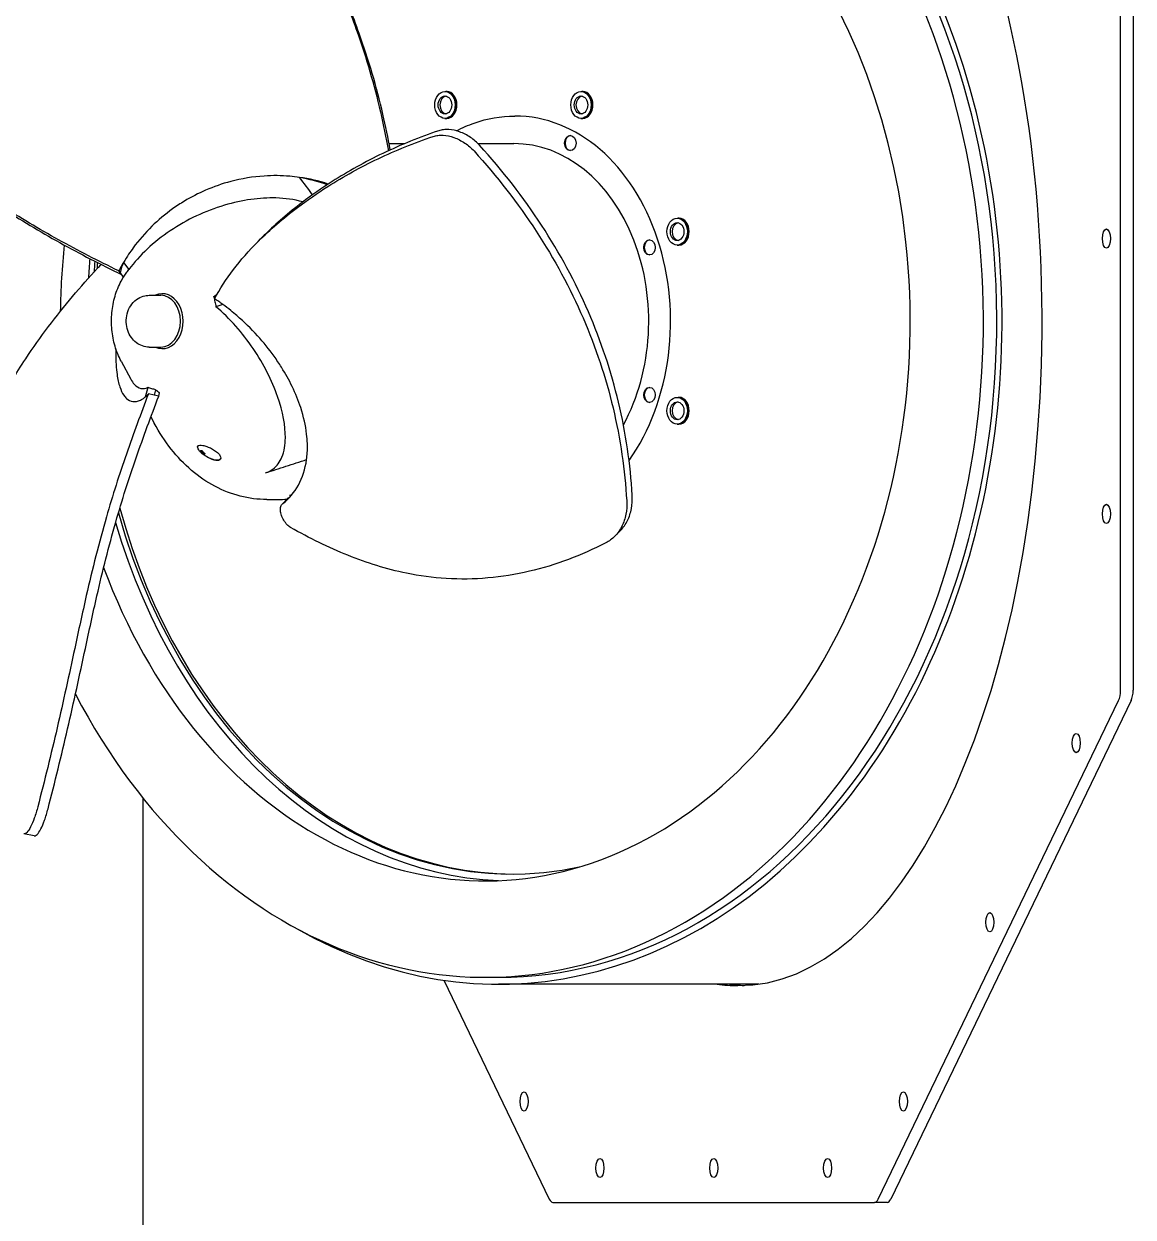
# Model space of a CAD drawing. Header units: millimetres. Extents: x -360063 to 84100, y -179792 to 59400.
# Drawn here: x 71497 to 73109, y 40767 to 42500 of the extents above; entities that cross this region are included whole.
import ezdxf

# ---------------------------------------------------------------- set-up
doc = ezdxf.new("R2010")
doc.units = ezdxf.units.MM
doc.header["$LTSCALE"] = 100
doc.layers.add('Visible', color=7, linetype='Continuous', lineweight=25)

msp = doc.modelspace()

# ---------------------------------------------------------------- linework, layer by layer
at = {"layer": 'Visible'}
for p, q in [((73090.78, 41532.11), (73090.78, 42843.68)), ((73108.99, 42843.68), (73108.99, 41532.11)), ((72109.17, 42401.51), (72110.41, 42401.51)), ((72110.54, 42401.51), (72111.78, 42401.51)), ((72113.08, 42401.14), (72113.52, 42401.14)), ((72113.52, 42401.09), (72113.38, 42401.09)), ((72113.38, 42401.06), (72113.38, 42401.09)), ((72113.51, 42401.09), (72113.52, 42401.14)), ((72113.81, 42401.09), (72113.52, 42401.09)), ((72113.52, 42401.09), (72113.52, 42401.09)), ((72118.42, 42398.22), (72118.86, 42398.22)), ((72118.66, 42398.03), (72118.7, 42398.11)), ((72118.84, 42398.11), (72118.7, 42398.11)), ((72118.79, 42398.11), (72118.86, 42398.22)), ((72119.13, 42398.11), (72118.84, 42398.11)), ((72118.84, 42398.11), (72118.84, 42398.11)), ((72306.8, 42401.51), (72308.04, 42401.51)), ((72308.17, 42401.51), (72309.4, 42401.51)), ((72310.71, 42401.14), (72311.14, 42401.14)), ((72311, 42401.06), (72311.01, 42401.09)), ((72311.15, 42401.09), (72311.01, 42401.09)), ((72311.14, 42401.09), (72311.14, 42401.14)), ((72311.44, 42401.09), (72311.15, 42401.09)), ((72311.15, 42401.09), (72311.15, 42401.09)), ((72316.05, 42398.22), (72316.48, 42398.22)), ((72316.28, 42398.03), (72316.32, 42398.11)), ((72316.46, 42398.11), (72316.32, 42398.11)), ((72316.42, 42398.11), (72316.48, 42398.22)), ((72316.75, 42398.11), (72316.46, 42398.11)), ((72316.46, 42398.11), (72316.46, 42398.11)), ((72122.51, 42392.84), (72122.94, 42392.84)), ((72122.65, 42392.59), (72122.94, 42392.84)), ((72122.65, 42392.59), (72122.74, 42392.67)), ((72122.88, 42392.67), (72122.74, 42392.67)), ((72123.17, 42392.67), (72122.88, 42392.67)), ((72122.88, 42392.67), (72122.88, 42392.67)), ((72124.7, 42378.03), (72124.83, 42378)), ((72124.71, 42378.15), (72125.26, 42378)), ((72124.71, 42378.07), (72124.97, 42378)), ((72124.71, 42378.07), (72124.97, 42378)), ((72124.72, 42385.81), (72125.15, 42385.81)), ((72124.72, 42378.21), (72125.15, 42378.21)), ((72124.74, 42385.71), (72125.15, 42385.81)), ((72124.77, 42385.58), (72124.89, 42385.61)), ((72124.97, 42378), (72124.83, 42378)), ((72125.03, 42385.61), (72124.89, 42385.61)), ((72125.26, 42378), (72124.97, 42378)), ((72125.32, 42385.61), (72125.03, 42385.61)), ((72125.03, 42385.61), (72125.03, 42385.61)), ((72320.14, 42392.84), (72320.57, 42392.84)), ((72320.28, 42392.59), (72320.57, 42392.84)), ((72320.28, 42392.59), (72320.36, 42392.67)), ((72320.5, 42392.67), (72320.36, 42392.67)), ((72320.8, 42392.67), (72320.5, 42392.67)), ((72320.5, 42392.67), (72320.5, 42392.67)), ((72322.33, 42378.07), (72322.59, 42378)), ((72322.33, 42378.07), (72322.59, 42378)), ((72322.33, 42378.03), (72322.45, 42378)), ((72322.34, 42378.15), (72322.89, 42378)), ((72322.35, 42385.81), (72322.78, 42385.81)), ((72322.35, 42378.21), (72322.78, 42378.21)), ((72322.37, 42385.71), (72322.78, 42385.81)), ((72322.39, 42385.58), (72322.52, 42385.61)), ((72322.59, 42378), (72322.45, 42378)), ((72322.66, 42385.61), (72322.52, 42385.61)), ((72322.89, 42378), (72322.59, 42378)), ((72322.65, 42385.61), (72322.66, 42385.61)), ((72322.95, 42385.61), (72322.66, 42385.61)), ((72109.17, 42362.51), (72110.41, 42362.51)), ((72110.54, 42362.51), (72111.78, 42362.51)), ((72113.06, 42362.88), (72113.07, 42362.84)), ((72113.21, 42362.84), (72113.07, 42362.84)), ((72113.08, 42362.88), (72113.52, 42362.88)), ((72113.2, 42362.88), (72113.21, 42362.84)), ((72113.2, 42362.88), (72113.21, 42362.84)), ((72113.5, 42362.84), (72113.21, 42362.84)), ((72113.49, 42362.88), (72113.5, 42362.84)), ((72118.39, 42365.76), (72118.43, 42365.68)), ((72118.42, 42365.8), (72118.86, 42365.8)), ((72118.57, 42365.68), (72118.43, 42365.68)), ((72118.51, 42365.8), (72118.57, 42365.68)), ((72118.51, 42365.8), (72118.57, 42365.68)), ((72118.86, 42365.68), (72118.57, 42365.68)), ((72118.8, 42365.8), (72118.86, 42365.68)), ((72122.47, 42371.08), (72122.56, 42371)), ((72122.51, 42371.18), (72122.94, 42371.18)), ((72122.51, 42371.18), (72122.7, 42371)), ((72122.51, 42371.17), (72122.7, 42371)), ((72122.7, 42371), (72122.56, 42371)), ((72122.99, 42371), (72122.7, 42371)), ((72122.8, 42371.18), (72122.99, 42371)), ((72210.33, 42365.89), (72210.59, 42365.89)), ((72306.8, 42362.51), (72308.04, 42362.51)), ((72308.17, 42362.51), (72309.4, 42362.51)), ((72310.69, 42362.88), (72310.69, 42362.84)), ((72310.83, 42362.84), (72310.69, 42362.84)), ((72310.71, 42362.88), (72311.14, 42362.88)), ((72310.83, 42362.88), (72310.83, 42362.84)), ((72310.83, 42362.88), (72310.83, 42362.84)), ((72311.13, 42362.84), (72310.83, 42362.84)), ((72311.12, 42362.88), (72311.13, 42362.84)), ((72316.01, 42365.76), (72316.05, 42365.68)), ((72316.05, 42365.8), (72316.48, 42365.8)), ((72316.2, 42365.68), (72316.05, 42365.68)), ((72316.14, 42365.8), (72316.2, 42365.68)), ((72316.14, 42365.8), (72316.2, 42365.68)), ((72316.49, 42365.68), (72316.2, 42365.68)), ((72316.43, 42365.8), (72316.49, 42365.68)), ((72320.09, 42371.08), (72320.18, 42371)), ((72320.13, 42371.18), (72320.33, 42371)), ((72320.13, 42371.17), (72320.33, 42371)), ((72320.14, 42371.18), (72320.57, 42371.18)), ((72320.33, 42371), (72320.18, 42371)), ((72320.62, 42371), (72320.33, 42371)), ((72320.42, 42371.18), (72320.62, 42371)), ((72028.04, 42325.89), (72050.88, 42325.89)), ((72157.1, 42325.89), (72209.29, 42325.89)), ((72446.54, 42217.5), (72447.78, 42217.5)), ((72447.91, 42217.5), (72449.15, 42217.5)), ((72450.45, 42217.13), (72450.89, 42217.13)), ((72450.89, 42217.09), (72450.75, 42217.09)), ((72450.75, 42217.05), (72450.75, 42217.09)), ((72450.88, 42217.09), (72450.89, 42217.13)), ((72451.18, 42217.09), (72450.89, 42217.09)), ((72450.89, 42217.09), (72450.89, 42217.09)), ((72455.79, 42214.22), (72456.23, 42214.22)), ((72456.03, 42214.02), (72456.07, 42214.1)), ((72456.21, 42214.1), (72456.07, 42214.1)), ((72456.16, 42214.1), (72456.23, 42214.22)), ((72456.5, 42214.1), (72456.21, 42214.1)), ((72456.21, 42214.1), (72456.21, 42214.1)), ((72459.88, 42208.84), (72460.31, 42208.84)), ((72460.02, 42208.59), (72460.31, 42208.84)), ((72460.02, 42208.59), (72460.11, 42208.66)), ((72460.25, 42208.66), (72460.11, 42208.66)), ((72460.54, 42208.66), (72460.25, 42208.66)), ((72460.25, 42208.66), (72460.25, 42208.66)), ((71841.34, 42187.49), (71833.28, 42179.22)), ((72459.84, 42187.08), (72459.93, 42186.99)), ((72459.88, 42187.17), (72460.31, 42187.17)), ((72459.88, 42187.17), (72460.07, 42187)), ((72459.88, 42187.17), (72460.07, 42186.99)), ((72460.07, 42186.99), (72459.93, 42186.99)), ((72460.36, 42187), (72460.07, 42187)), ((72460.17, 42187.17), (72460.36, 42187)), ((72462.07, 42194.03), (72462.2, 42193.99)), ((72462.08, 42194.14), (72462.63, 42193.99)), ((72462.08, 42194.07), (72462.34, 42193.99)), ((72462.08, 42194.07), (72462.34, 42193.99)), ((72462.09, 42201.81), (72462.52, 42201.81)), ((72462.09, 42194.2), (72462.52, 42194.2)), ((72462.11, 42201.7), (72462.52, 42201.81)), ((72462.14, 42201.57), (72462.26, 42201.6)), ((72462.34, 42193.99), (72462.2, 42193.99)), ((72462.4, 42201.6), (72462.26, 42201.6)), ((72462.63, 42193.99), (72462.34, 42193.99)), ((72462.69, 42201.6), (72462.4, 42201.6)), ((72462.4, 42201.6), (72462.4, 42201.6)), ((72446.54, 42178.5), (72447.78, 42178.5)), ((72447.91, 42178.5), (72449.15, 42178.5)), ((72450.43, 42178.87), (72450.44, 42178.84)), ((72450.58, 42178.84), (72450.44, 42178.84)), ((72450.45, 42178.88), (72450.89, 42178.88)), ((72450.57, 42178.88), (72450.58, 42178.84)), ((72450.57, 42178.88), (72450.58, 42178.84)), ((72450.87, 42178.84), (72450.58, 42178.84)), ((72450.86, 42178.88), (72450.87, 42178.84)), ((72455.76, 42181.76), (72455.8, 42181.67)), ((72455.79, 42181.79), (72456.23, 42181.79)), ((72455.94, 42181.67), (72455.8, 42181.67)), ((72455.88, 42181.79), (72455.94, 42181.67)), ((72455.88, 42181.79), (72455.94, 42181.67)), ((72456.23, 42181.67), (72455.94, 42181.67)), ((72456.17, 42181.79), (72456.23, 42181.67)), ((71642.14, 42153.29), (71650.03, 42142.86)), ((71637.58, 42138.06), (71635.33, 42140.99)), ((71642.16, 42132), (71637.58, 42138.06)), ((71638.71, 42126.04), (71642.01, 42132.2)), ((71679.46, 42105.49), (71696.38, 42105.49)), ((71773.14, 42103.35), (71776.56, 42104.45)), ((71786.41, 42092.16), (71776.34, 42088.95)), ((71679.46, 42030.29), (71696.38, 42030.29)), ((71638.71, 42009.74), (71652.6, 41983.78)), ((71674.07, 41958.22), (71677.73, 41971.87)), ((71686.68, 41960.39), (71678.24, 41962.17)), ((71688.8, 41968.32), (71686.68, 41960.39)), ((71693.34, 41958.99), (71694.6, 41963.7)), ((71693.34, 41958.99), (71686.68, 41960.39)), ((72446.54, 41957.28), (72447.78, 41957.28)), ((72447.91, 41957.28), (72449.15, 41957.28)), ((72450.45, 41956.9), (72450.89, 41956.9)), ((72450.89, 41956.86), (72450.75, 41956.86)), ((72450.75, 41956.83), (72450.75, 41956.86)), ((72450.88, 41956.86), (72450.89, 41956.9)), ((72451.18, 41956.86), (72450.89, 41956.86)), ((72450.89, 41956.86), (72450.89, 41956.86)), ((72455.79, 41953.99), (72456.23, 41953.99)), ((72456.03, 41953.8), (72456.07, 41953.87)), ((72456.21, 41953.87), (72456.07, 41953.87)), ((72456.16, 41953.87), (72456.23, 41953.99)), ((72456.5, 41953.87), (72456.21, 41953.87)), ((72456.21, 41953.87), (72456.21, 41953.87)), ((72459.88, 41948.61), (72460.31, 41948.61)), ((72460.02, 41948.36), (72460.31, 41948.61)), ((72460.02, 41948.36), (72460.11, 41948.44)), ((72460.25, 41948.44), (72460.11, 41948.44)), ((72460.54, 41948.44), (72460.25, 41948.44)), ((72460.25, 41948.44), (72460.25, 41948.44)), ((71681.97, 41928.92), (71686.89, 41919.73)), ((72459.84, 41926.85), (72459.93, 41926.77)), ((72459.88, 41926.95), (72460.31, 41926.95)), ((72459.88, 41926.94), (72460.07, 41926.77)), ((72459.88, 41926.94), (72460.07, 41926.77)), ((72460.07, 41926.77), (72459.93, 41926.77)), ((72460.36, 41926.77), (72460.07, 41926.77)), ((72460.17, 41926.95), (72460.36, 41926.77)), ((72462.07, 41933.8), (72462.2, 41933.77)), ((72462.08, 41933.92), (72462.63, 41933.77)), ((72462.08, 41933.84), (72462.34, 41933.77)), ((72462.08, 41933.84), (72462.34, 41933.77)), ((72462.09, 41941.58), (72462.52, 41941.58)), ((72462.09, 41933.97), (72462.52, 41933.97)), ((72462.11, 41941.48), (72462.52, 41941.58)), ((72462.14, 41941.35), (72462.26, 41941.37)), ((72462.34, 41933.77), (72462.2, 41933.77)), ((72462.4, 41941.37), (72462.26, 41941.37)), ((72462.63, 41933.77), (72462.34, 41933.77)), ((72462.69, 41941.38), (72462.4, 41941.38)), ((72462.4, 41941.37), (72462.4, 41941.38)), ((72446.54, 41918.28), (72447.78, 41918.28)), ((72447.91, 41918.28), (72449.15, 41918.28)), ((72450.43, 41918.65), (72450.44, 41918.61)), ((72450.58, 41918.61), (72450.44, 41918.61)), ((72450.45, 41918.65), (72450.89, 41918.65)), ((72450.57, 41918.65), (72450.58, 41918.61)), ((72450.57, 41918.65), (72450.58, 41918.61)), ((72450.87, 41918.61), (72450.58, 41918.61)), ((72450.86, 41918.65), (72450.87, 41918.61)), ((72455.76, 41921.53), (72455.8, 41921.45)), ((72455.79, 41921.57), (72456.23, 41921.57)), ((72455.94, 41921.45), (72455.8, 41921.45)), ((72455.88, 41921.57), (72455.94, 41921.45)), ((72455.88, 41921.57), (72455.94, 41921.45)), ((72456.23, 41921.45), (72455.94, 41921.45)), ((72456.17, 41921.57), (72456.23, 41921.45)), ((71750.43, 41886.15), (71751.06, 41887.25)), ((71753.73, 41879.74), (71753.68, 41879.66)), ((71753.87, 41879.64), (71753.68, 41879.66)), ((71753.68, 41879.66), (71753.8, 41879.53)), ((71753.73, 41879.74), (71753.92, 41879.72)), ((71753.92, 41879.72), (71753.87, 41879.64)), ((71755.08, 41879.61), (71755.04, 41879.53)), ((71756.28, 41877.49), (71756.24, 41877.41)), ((71756.84, 41876.68), (71756.79, 41876.6)), ((71756.95, 41876.21), (71757.72, 41875.38)), ((71757.38, 41875.95), (71757.07, 41876.29)), ((71757.11, 41876.38), (71757.43, 41876.03)), ((71757.38, 41878.23), (71757.33, 41878.15)), ((71757.43, 41876.03), (71757.38, 41875.95)), ((71759.77, 41875.66), (71757.38, 41875.95)), ((71757.43, 41876.03), (71759.67, 41875.76)), ((71757.75, 41875.63), (71757.71, 41875.56)), ((71757.72, 41875.38), (71757.89, 41875.36)), ((71757.94, 41875.44), (71757.89, 41875.36)), ((71757.92, 41875.62), (71759.81, 41875.38)), ((71759.3, 41876.16), (71759.77, 41875.66)), ((71760.54, 41875.03), (71759.44, 41876.21)), ((71759.49, 41876.29), (71760.59, 41875.11)), ((71760.25, 41875.18), (71760.28, 41875.15)), ((71760.28, 41875.15), (71760.37, 41875.05)), ((71760.37, 41875.05), (71760.54, 41875.03)), ((71760.59, 41875.11), (71760.54, 41875.03)), ((71782.78, 41867.77), (71783.53, 41869.1)), ((71850.27, 41808.89), (71866.7, 41808.89)), ((71880.91, 41810.68), (71872.77, 41802.32)), ((72356.4, 41756), (72364.44, 41764.26)), ((72738.65, 40792.71), (73087.89, 41516.92)), ((73106.11, 41516.92), (72756.86, 40792.71)), ((71670.85, 40644.18), (71670.85, 41374.86)), ((71512.23, 41320.25), (71497.39, 41323.37)), ((72167.65, 41114.89), (72187.17, 41114.89)), ((72107.42, 41110.63), (72260.73, 40792.71)), ((72564.93, 41104.89), (72187.17, 41104.89)), ((72538.44, 41102.9), (72534.79, 41102.9)), ((72266.11, 40787.89), (72733.27, 40787.89)), ((72751.48, 40787.89), (72733.27, 40787.89))]:
    msp.add_line(p, q, dxfattribs=at)
for centre, major_axis, ratio, start_param, end_param in [((72187.17, 42067.89), (0, 963), 0.7594464, 2.7295941, 6.1843745), ((72536.61, 42067.89), (0, -965), 0.4559831, 6.2790332, 9.2971625), ((72167.65, 42067.89), (0, -953), 0.7594464, 5.3171954, 9.3254497), ((72187.17, 42067.89), (0, -953), 0.7594464, 0, 3.0521405), ((72167.65, 42067.89), (0, 813), 0.7594464, 2.0266762, 6.2678095), ((72111.78, 42382.01), (0, -13), 0.7594464, 3.2737675, 6.1510105), ((72110.41, 42382.01), (0, -19.5), 0.8163639, 2.9452431, 3.1415927), ((72110.54, 42382.01), (0, 19.5), 0.8163639, 6.0760336, 6.2872124), ((72111.78, 42382.01), (0, 19.5), 0.7594464, 3.1415927, 6.2831853), ((72110.41, 42382.01), (-1.24, 19.47), 0.8109048, 5.642465, 6.0351641), ((72110.54, 42382.01), (1.24, -19.47), 0.8109048, 2.4900702, 2.8827029), ((72110.48, 42382.01), (0, 19.5), 0.7594464, 6.0759673, 6.0760336), ((72110.41, 42382.01), (-2.15, 19.42), 0.7961438, 5.2134747, 5.6061738), ((72110.54, 42382.01), (2.15, -19.42), 0.7961438, 2.0610799, 2.4537126), ((72110.48, 42382.01), (0, -19.5), 0.7594464, 2.5416755, 2.5417419), ((72309.4, 42382.01), (0, -13), 0.7594464, 3.2737675, 6.1510105), ((72308.04, 42382.01), (0, -19.5), 0.8163639, 2.9452431, 3.1415927), ((72308.17, 42382.01), (0, 19.5), 0.8163639, 6.0760336, 6.2872124), ((72309.4, 42382.01), (0, 19.5), 0.7594464, 3.1415927, 6.2831853), ((72308.04, 42382.01), (1.24, -19.47), 0.8109048, 2.5008724, 2.8935714), ((72308.17, 42382.01), (-1.24, 19.47), 0.8109048, 5.6316628, 6.0242956), ((72308.1, 42382.01), (0, 19.5), 0.7594464, 6.0759673, 6.0760336), ((72308.04, 42382.01), (2.15, -19.42), 0.7961438, 2.071882, 2.4645811), ((72308.17, 42382.01), (-2.15, 19.42), 0.7961438, 5.2026725, 5.5953052), ((72308.1, 42382.01), (0, -19.5), 0.7594464, 2.5416755, 2.5417419), ((72110.41, 42382.01), (2.59, -19.4), 0.7757823, 1.663958, 2.0566571), ((72110.54, 42382.01), (2.59, -19.4), 0.7757823, 1.6531558, 2.0457886), ((72110.48, 42382.01), (0, -19.5), 0.7594464, 2.1489764, 2.1490428), ((72110.41, 42382.01), (2.23, -19.43), 0.7332487, 0.8979602, 1.2906592), ((72110.54, 42382.01), (-2.23, 19.43), 0.7332487, 4.0287506, 4.4213834), ((72110.41, 42382.01), (2.58, -19.4), 0.7537356, 1.2744472, 1.6671463), ((72110.54, 42382.01), (2.58, -19.4), 0.7537356, 1.263645, 1.6562778), ((72110.48, 42382.01), (0, -19.5), 0.7594464, 1.3635783, 1.3636446), ((72110.48, 42382.01), (0, -19.5), 0.7594464, 1.7562774, 1.7563437), ((72308.04, 42382.01), (2.59, -19.4), 0.7757823, 1.663958, 2.0566571), ((72308.17, 42382.01), (2.59, -19.4), 0.7757823, 1.6531558, 2.0457886), ((72308.1, 42382.01), (0, -19.5), 0.7594464, 2.1489764, 2.1490428), ((72308.04, 42382.01), (2.23, -19.43), 0.7332487, 0.8979602, 1.2906592), ((72308.17, 42382.01), (-2.23, 19.43), 0.7332487, 4.0287506, 4.4213834), ((72308.04, 42382.01), (2.58, -19.4), 0.7537356, 1.2744472, 1.6671463), ((72308.17, 42382.01), (2.58, -19.4), 0.7537356, 1.263645, 1.6562778), ((72308.1, 42382.01), (0, -19.5), 0.7594464, 1.3635783, 1.3636446), ((72308.1, 42382.01), (0, -19.5), 0.7594464, 1.7562774, 1.7563437), ((72110.41, 42382.01), (0, 19.5), 0.7025289, 3.1415927, 3.3379422), ((72110.54, 42382.01), (0, -19.5), 0.7025289, 6.2785057, 6.4686663), ((72110.48, 42382.01), (0, -19.5), 0.7594464, 0.185481, 0.1855474), ((72110.54, 42382.01), (-0.85, 19.49), 0.7061925, 3.2964363, 3.6890691), ((72110.41, 42382.01), (0.85, -19.49), 0.7061925, 0.1656458, 0.5583449), ((72110.48, 42382.01), (0, -19.5), 0.7594464, 0.5781801, 0.5782465), ((72110.41, 42382.01), (1.62, -19.47), 0.7168031, 0.529572, 0.9222711), ((72110.54, 42382.01), (-1.62, 19.47), 0.7168031, 3.6603625, 4.0529952), ((72110.48, 42382.01), (0, -19.5), 0.7594464, 0.9708792, 0.9709455), ((72210.59, 42067.89), (0, 298), 0.7594464, 3.9651728, 6.2831853), ((72308.04, 42382.01), (0, -19.5), 0.7025289, 0, 0.1963495), ((72308.17, 42382.01), (0, 19.5), 0.7025289, 3.136913, 3.3270737), ((72308.1, 42382.01), (0, -19.5), 0.7594464, 0.185481, 0.1855474), ((72308.17, 42382.01), (-0.85, 19.49), 0.7061925, 3.2964363, 3.6890691), ((72308.04, 42382.01), (0.85, -19.49), 0.7061925, 0.1656458, 0.5583449), ((72308.1, 42382.01), (0, -19.5), 0.7594464, 0.5781801, 0.5782465), ((72308.04, 42382.01), (1.62, -19.47), 0.7168031, 0.529572, 0.9222711), ((72308.17, 42382.01), (-1.62, 19.47), 0.7168031, 3.6603625, 4.0529952), ((72308.1, 42382.01), (0, -19.5), 0.7594464, 0.9708792, 0.9709455), ((72209.29, 42067.89), (0, 258), 0.7594464, 4.0893067, 6.2831853), ((72291.97, 42326.58), (0, 11), 0.7594464, 0.0389479, 3.1026448), ((71834.58, 42075.01), (-254.28, -10.89), 0.8146586, 4.2589691, 4.4263186), ((72449.15, 42198), (0, -13), 0.7594464, 3.2737675, 6.1510105), ((72447.78, 42198), (0, -19.5), 0.8163639, 2.9452431, 3.1415927), ((72447.91, 42198), (0, 19.5), 0.8163639, 6.0760336, 6.2872124), ((72449.15, 42198), (0, 19.5), 0.7594464, 3.1415927, 6.2831853), ((72447.78, 42198), (1.24, -19.47), 0.8109048, 2.5008724, 2.8935714), ((72447.91, 42198), (-1.24, 19.47), 0.8109048, 5.6316628, 6.0242956), ((72447.85, 42198), (0, 19.5), 0.7594464, 6.0759673, 6.0760336), ((72447.78, 42198), (2.15, -19.42), 0.7961438, 2.071882, 2.4645811), ((72447.91, 42198), (-2.15, 19.42), 0.7961438, 5.2026725, 5.5953052), ((72447.85, 42198), (0, -19.5), 0.7594464, 2.5416755, 2.5417419), ((72447.78, 42198), (-2.59, 19.4), 0.7757823, 4.8055507, 5.1982498), ((72447.91, 42198), (-2.59, 19.4), 0.7757823, 4.7947485, 5.1873812), ((72447.85, 42198), (0, -19.5), 0.7594464, 2.1489764, 2.1490428), ((72447.78, 42198), (1.62, -19.47), 0.7168031, 0.529572, 0.9222711), ((72447.91, 42198), (-1.62, 19.47), 0.7168031, 3.6603625, 4.0529952), ((72447.85, 42198), (0, -19.5), 0.7594464, 0.9708792, 0.9709455), ((72447.78, 42198), (2.23, -19.43), 0.7332487, 0.8979602, 1.2906592), ((72447.91, 42198), (-2.23, 19.43), 0.7332487, 4.0287506, 4.4213834), ((72447.78, 42198), (-2.58, 19.4), 0.7537356, 4.4160399, 4.8087389), ((72447.91, 42198), (-2.58, 19.4), 0.7537356, 4.4052377, 4.7978704), ((72447.85, 42198), (0, -19.5), 0.7594464, 1.3635783, 1.3636446), ((72447.85, 42198), (0, -19.5), 0.7594464, 1.7562774, 1.7563437), ((72167.65, 42067.89), (0, 813), 0.7594464, 1.43426, 1.5531468), ((72407.05, 42175.04), (0, 11), 0.7594464, 0.0389479, 3.1026448), ((72447.78, 42198), (0, -19.5), 0.7025289, 0, 0.1963495), ((72447.91, 42198), (0, 19.5), 0.7025289, 3.136913, 3.3270737), ((72447.85, 42198), (0, -19.5), 0.7594464, 0.185481, 0.1855474), ((72447.91, 42198), (-0.85, 19.49), 0.7061925, 3.2964363, 3.6890691), ((72447.78, 42198), (0.85, -19.49), 0.7061925, 0.1656458, 0.5583449), ((72447.85, 42198), (0, -19.5), 0.7594464, 0.5781801, 0.5782465), ((72206.69, 42067.89), (0, -813), 0.7594464, 4.6004518, 4.6355914), ((72206.69, 42067.89), (0, 803), 0.7594464, 1.4621761, 1.4818519), ((72210.59, 42067.89), (0, -803), 0.7594464, 4.6061577, 4.6177807), ((71698.59, 42067.89), (0, -39.91), 0.7594464, 5.9411458, 9.7668175), ((71696.38, 42067.89), (0, 37.6), 0.7594464, 3.1415927, 6.2831853), ((72407.05, 41960.74), (0, 11), 0.7594464, 0.0389479, 3.1026448), ((72449.15, 41937.78), (0, -13), 0.7594464, 3.2737675, 6.1510105), ((72447.78, 41937.78), (0, -19.5), 0.8163639, 2.9452431, 3.1415927), ((72447.91, 41937.78), (0, 19.5), 0.8163639, 6.0760336, 6.2872124), ((72449.15, 41937.78), (0, 19.5), 0.7594464, 3.1415927, 6.2831853), ((72447.78, 41937.78), (1.24, -19.47), 0.8109048, 2.5008724, 2.8935714), ((72447.91, 41937.78), (-1.24, 19.47), 0.8109048, 5.6316628, 6.0242956), ((72447.85, 41937.78), (0, 19.5), 0.7594464, 6.0759673, 6.0760336), ((72447.78, 41937.78), (2.15, -19.42), 0.7961438, 2.071882, 2.4645811), ((72447.91, 41937.78), (-2.15, 19.42), 0.7961438, 5.2026725, 5.5953052), ((72447.85, 41937.78), (0, -19.5), 0.7594464, 2.5416755, 2.5417419), ((72447.78, 41937.78), (-2.59, 19.4), 0.7757823, 4.8055507, 5.1982498), ((72447.91, 41937.78), (-2.59, 19.4), 0.7757823, 4.7947485, 5.1873812), ((72447.85, 41937.78), (0, -19.5), 0.7594464, 2.1489764, 2.1490428), ((72447.78, 41937.78), (-1.62, 19.47), 0.7168031, 3.6711647, 4.0638637), ((72447.91, 41937.78), (1.62, -19.47), 0.7168031, 0.5187698, 0.9114026), ((72447.85, 41937.78), (0, -19.5), 0.7594464, 0.9708792, 0.9709455), ((72447.78, 41937.78), (-2.23, 19.43), 0.7332487, 4.0395528, 4.4322519), ((72447.91, 41937.78), (2.23, -19.43), 0.7332487, 0.887158, 1.2797907), ((72447.78, 41937.78), (-2.58, 19.4), 0.7537356, 4.4160399, 4.8087389), ((72447.91, 41937.78), (-2.58, 19.4), 0.7537356, 4.4052377, 4.7978704), ((72447.85, 41937.78), (0, -19.5), 0.7594464, 1.3635783, 1.3636446), ((72447.85, 41937.78), (0, -19.5), 0.7594464, 1.7562774, 1.7563437), ((72447.78, 41937.78), (0, -19.5), 0.7025289, 0, 0.1963495), ((72447.91, 41937.78), (0, 19.5), 0.7025289, 3.136913, 3.3270737), ((72447.85, 41937.78), (0, -19.5), 0.7594464, 0.185481, 0.1855474), ((72447.91, 41937.78), (-0.85, 19.49), 0.7061925, 3.2964363, 3.6890691), ((72447.78, 41937.78), (0.85, -19.49), 0.7061925, 0.1656458, 0.5583449), ((72447.85, 41937.78), (0, -19.5), 0.7594464, 0.5781801, 0.5782465), ((71866.7, 42067.89), (0, -259), 0.7594464, 0, 0.0662587), ((71846.54, 42067.89), (0, -257.19), 0.7594464, 0.1904735, 0.2097427), ((72206.69, 42067.89), (0, -803), 0.7594464, 5.0666518, 6.4476932), ((72210.59, 42067.89), (0, -803), 0.7594464, 5.0576408, 6.2799849), ((72206.69, 42067.89), (0, -813), 0.7594464, 5.0805813, 6.2515698), ((73082.51, 41532.11), (0, 20), 0.4133495, 3.8502189, 4.712389), ((73100.73, 41532.11), (0, -20), 0.4133495, 0.7086263, 1.5707963), ((72532.76, 42067.89), (0, -965), 0.4558531, 6.2187516, 6.2877953), ((72550.97, 42067.89), (0, 965), 0.4558531, 3.0771589, 3.1252148), ((72266.11, 40807.89), (0, -20), 0.4133495, 5.574559, 6.2831853), ((72733.27, 40807.89), (0, -20), 0.4133495, 0, 0.7086263), ((72751.48, 40807.89), (0, -20), 0.4133495, 0, 0.7086263)]:
    msp.add_ellipse(centre, major_axis=major_axis, ratio=ratio, start_param=start_param, end_param=end_param, dxfattribs=at)
for centre, major_axis, ratio in [((72109.17, 42382.01), (0, -19.5), 0.7594464), ((72109.17, 42382.01), (0, -13), 0.7594464), ((72306.8, 42382.01), (0, 19.5), 0.7594464), ((72306.8, 42382.01), (0, 13), 0.7594464), ((72291.32, 42326.58), (0, -11), 0.7594464), ((72446.54, 42198), (0, 19.5), 0.7594464), ((72446.54, 42198), (0, 13), 0.7594464), ((73070.11, 42187.89), (0, -14), 0.4133495), ((72406.4, 42175.04), (0, -11), 0.7594464), ((72406.4, 41960.74), (0, 11), 0.7594464), ((72446.54, 41937.78), (0, 19.5), 0.7594464), ((72446.54, 41937.78), (0, 13), 0.7594464), ((73070.11, 41787.89), (0, -14), 0.4133495), ((73026.33, 41455.12), (0, -14), 0.4133495), ((72900.8, 41194.81), (0, -14), 0.4133495), ((72224.12, 40934.49), (0, -14), 0.4133495), ((72775.26, 40934.49), (0, -14), 0.4133495), ((72334.35, 40837.89), (0, -14), 0.4133495), ((72499.69, 40837.89), (0, -14), 0.4133495), ((72665.03, 40837.89), (0, -14), 0.4133495)]:
    msp.add_ellipse(centre, major_axis=major_axis, ratio=ratio, dxfattribs=at)
for points, knots in [([(71780.84, 42817.08), (71798.09, 42799.7), (71814.56, 42781.44), (71845.89, 42743.26), (71860.75, 42723.33), (71904.35, 42658.92), (71929.87, 42612.43), (71962.74, 42538.41), (71972.55, 42513.71), (71994.95, 42450.35), (72006.27, 42411.47), (72019.7, 42353.3), (72023.52, 42334.51), (72026.9, 42315.33)], [-32.9923571, -32.9923571, -32.9923571, -32.9923571, -28.9563002, -28.9563002, -24.9303411, -24.9303411, -16.4388279, -16.4388279, -12.3175117, -12.3175117, -6.1306708, -6.1306708, -3.1968509, -3.1968509, -3.1968509, -3.1968509]), ([(72029.77, 42316.65), (72026.58, 42334.14), (72023.02, 42351.34), (72009.78, 42408.23), (71998.23, 42447.53), (71975.41, 42511.46), (71965.42, 42536.36), (71932.33, 42610.1), (71906.97, 42655.97), (71868.8, 42712.04), (71859.8, 42724.49), (71850.49, 42736.63)], [-29.656992, -29.656992, -29.656992, -29.656992, -26.9629253, -26.9629253, -20.6665998, -20.6665998, -16.4756607, -16.4756607, -7.987664, -7.987664, -5.4897937, -5.4897937, -5.4897937, -5.4897937]), ([(71635.33, 42140.99), (71605.61, 42155.13), (71576.47, 42170.16), (71519.16, 42201.95), (71491.52, 42218.41), (71431.61, 42256.75), (71400.57, 42278.4), (71351.11, 42316.21), (71332.08, 42331.67), (71286.35, 42371.29), (71260.21, 42396.22), (71210.37, 42448.68), (71186.76, 42476.16), (71164.59, 42504.72)], [-31.9460867, -31.9460867, -31.9460867, -31.9460867, -26.9228906, -26.9228906, -21.9007821, -21.9007821, -15.8246273, -15.8246273, -11.8513934, -11.8513934, -5.9387194, -5.9387194, -0.000001, -0.000001, -0.000001, -0.000001]), ([(71168.55, 42499.56), (71191.01, 42470.62), (71214.96, 42442.79), (71265.55, 42389.67), (71292.1, 42364.45), (71338.24, 42324.68), (71357.26, 42309.31), (71404.81, 42273.13), (71433.83, 42252.86), (71492.09, 42215.31), (71520.32, 42198.39), (71578.99, 42165.71), (71608.86, 42150.26), (71639.31, 42135.77)], [-31.5148085, -31.5148085, -31.5148085, -31.5148085, -25.5832178, -25.5832178, -19.6774379, -19.6774379, -15.7711054, -15.7711054, -10.1645946, -10.1645946, -5.0863561, -5.0863561, -0.0021462, -0.0021462, -0.0021462, -0.0021462]), ([(72125.82, 42344.37), (72134.29, 42348.85), (72142.96, 42352.65), (72170.84, 42362.47), (72190.58, 42365.89), (72210.33, 42365.89)], [7.47183446, 7.47183446, 7.47183446, 7.47183446, 7.59263012, 7.59263012, 7.85398163, 7.85398163, 7.85398163, 7.85398163]), ([(72100.29, 42344.55), (72072.16, 42335.04), (72045.05, 42324.05), (71993.2, 42299.29), (71968.49, 42285.53), (71930.02, 42260.98), (71915.31, 42250.71), (71881.82, 42225.28), (71864.09, 42210.01), (71845.9, 42192.13), (71843.6, 42189.81), (71841.34, 42187.49)], [-31.514553, -31.514553, -31.514553, -31.514553, -25.5829483, -25.5829483, -19.6771487, -19.6771487, -15.7708452, -15.7708452, -10.1649174, -10.1649174, -9.3282992, -9.3282992, -9.3282992, -9.3282992]), ([(72159.47, 42323.41), (72155.61, 42327.66), (72151.14, 42331.52), (72141.21, 42338.23), (72135.81, 42340.98), (72125.05, 42344.83), (72119.78, 42345.95), (72112.06, 42346.43), (72109.46, 42346.36), (72104.62, 42345.76), (72102.38, 42345.26), (72100.29, 42344.55)], [-3.5939272, -3.5939272, -3.5939272, -3.5939272, -2.7110181, -2.7110181, -1.796299, -1.796299, -0.9180763, -0.9180763, -0.4474693, -0.4474693, -0.000001, -0.000001, -0.000001, -0.000001]), ([(71774.4, 42100.51), (71782.16, 42114.87), (71791.12, 42128.8), (71812.3, 42156.69), (71824.33, 42170.38), (71854.93, 42200.85), (71873.86, 42217.19), (71908.92, 42243.64), (71923.72, 42253.9), (71962.05, 42278.18), (71986.48, 42291.7), (72037.71, 42316.06), (72064.47, 42326.88), (72092.22, 42336.27)], [-31.9460867, -31.9460867, -31.9460867, -31.9460867, -26.9228913, -26.9228913, -21.900783, -21.900783, -15.8246273, -15.8246273, -11.8513923, -11.8513923, -5.9387189, -5.9387189, -0.000001, -0.000001, -0.000001, -0.000001]), ([(72092.22, 42336.27), (72094.31, 42336.98), (72096.55, 42337.48), (72101.39, 42338.07), (72103.99, 42338.14), (72111.71, 42337.67), (72116.98, 42336.54), (72127.74, 42332.7), (72133.14, 42329.95), (72143.07, 42323.24), (72147.54, 42319.38), (72151.4, 42315.13)], [-3.5947931, -3.5947931, -3.5947931, -3.5947931, -3.1470307, -3.1470307, -2.6765073, -2.6765073, -1.7978568, -1.7978568, -0.8833702, -0.8833702, -0.000001, -0.000001, -0.000001, -0.000001]), ([(72151.4, 42315.13), (72184.87, 42278.28), (72215.13, 42239.4), (72268.3, 42158.05), (72291.02, 42115.91), (72328.33, 42029.69), (72342.84, 41986.05), (72364.07, 41896.71), (72370.52, 41851.44), (72373.16, 41806.95)], [-30.4868579, -30.4868579, -30.4868579, -30.4868579, -22.837291, -22.837291, -15.217433, -15.217433, -7.6862592, -7.6862592, -0.0000044, -0.0000044, -0.0000044, -0.0000044]), ([(72381.2, 41815.21), (72378.54, 41859.76), (72372.07, 41905.11), (72350.75, 41994.66), (72336.16, 42038.44), (72298.76, 42124.67), (72276.06, 42166.71), (72223.01, 42247.85), (72192.83, 42286.64), (72159.47, 42323.41)], [-30.5082712, -30.5082712, -30.5082712, -30.5082712, -22.8033251, -22.8033251, -15.2421619, -15.2421619, -7.6351764, -7.6351764, -0.0000026, -0.0000026, -0.0000026, -0.0000026]), ([(71897.82, 42276.82), (71893.15, 42277.48), (71888.44, 42278.01), (71883.72, 42278.41), (71871.37, 42279.45), (71858.91, 42279.56), (71846.5, 42278.75), (71830.13, 42277.68), (71813.83, 42275.01), (71797.85, 42270.78), (71785.46, 42267.5), (71773.26, 42263.26), (71761.49, 42258.17), (71750.81, 42253.54), (71740.46, 42248.2), (71730.52, 42242.2), (71724.66, 42238.66), (71718.93, 42234.88), (71713.37, 42230.89), (71702.72, 42223.25), (71692.64, 42214.78), (71683.34, 42205.68), (71673.39, 42195.96), (71664.3, 42185.5), (71656.16, 42174.45), (71653.9, 42171.39), (71651.72, 42168.29), (71649.62, 42165.14), (71647.01, 42161.25), (71644.52, 42157.3), (71642.14, 42153.29)], [-26.9360675, -26.9360675, -26.9360675, -26.9360675, -26.2164607, -26.2164607, -26.2164607, -24.3340733, -24.3340733, -24.3340733, -21.8502298, -21.8502298, -21.8502298, -19.9232946, -19.9232946, -19.9232946, -18.1734875, -18.1734875, -18.1734875, -17.1408446, -17.1408446, -17.1408446, -15.1645666, -15.1645666, -15.1645666, -13.0498287, -13.0498287, -13.0498287, -12.4642957, -12.4642957, -12.4642957, -11.7404752, -11.7404752, -11.7404752, -11.7404752]), ([(71902.72, 42241.15), (71890.25, 42244.77), (71876.85, 42246.49), (71840.36, 42247.46), (71814.71, 42243.97), (71761, 42228.08), (71734.07, 42215.44), (71685.81, 42182.93), (71665.41, 42163.61), (71650.03, 42142.86)], [2.671127, 2.671127, 2.671127, 2.671127, 4.6787072, 4.6787072, 8.1972577, 8.1972577, 11.9421342, 11.9421342, 15.7375832, 15.7375832, 15.7375832, 15.7375832]), ([(71642.14, 42153.29), (71640.95, 42151.26), (71639.78, 42149.23), (71637.51, 42145.13), (71636.4, 42143.07), (71635.33, 42140.99)], [0.00002442, 0.00002442, 0.00002442, 0.00002442, 0.36606005, 0.36606005, 0.73165158, 0.73165158, 0.73165158, 0.73165158]), ([(71637.58, 42138.06), (71638.29, 42140.63), (71639.02, 42143.18), (71640.54, 42148.26), (71641.33, 42150.78), (71642.14, 42153.29)], [-0.8239137, -0.8239137, -0.8239137, -0.8239137, -0.41196098, -0.41196098, -0.00000201, -0.00000201, -0.00000201, -0.00000201]), ([(71357.31, 41640.68), (71362.53, 41667.2), (71368.39, 41693.54), (71381.51, 41745.55), (71388.79, 41771.25), (71414.1, 41849.57), (71435.02, 41899.54), (71472.68, 41969.93), (71485.89, 41992.05), (71521.24, 42045.56), (71544.25, 42075.56), (71579.93, 42117.91), (71591.97, 42131.51), (71606.22, 42146.66), (71607.93, 42148.47), (71609.66, 42150.28)], [-32.992356, -32.992356, -32.992356, -32.992356, -28.9562995, -28.9562995, -24.9303407, -24.9303407, -16.4388282, -16.4388282, -12.3175121, -12.3175121, -6.1306712, -6.1306712, -3.0504232, -3.0504232, -2.6289405, -2.6289405, -2.6289405, -2.6289405]), ([(71642.16, 42132), (71643.37, 42133.94), (71644.63, 42135.81), (71647.26, 42139.43), (71648.62, 42141.18), (71650.03, 42142.86)], [-0.75129228, -0.75129228, -0.75129228, -0.75129228, -0.37564876, -0.37564876, 0, 0, 0, 0]), ([(71638.71, 42009.74), (71635.04, 42016.59), (71632.05, 42023.97), (71627.53, 42039.4), (71626, 42047.44), (71624.47, 42063.76), (71624.47, 42072.03), (71626, 42088.34), (71627.53, 42096.39), (71632.05, 42111.81), (71635.04, 42119.2), (71638.71, 42126.04)], [5.6692568, 5.6692568, 5.6692568, 5.6692568, 5.9148282, 5.9148282, 6.1603996, 6.1603996, 6.405971, 6.405971, 6.6515424, 6.6515424, 6.8971138, 6.8971138, 6.8971138, 6.8971138]), ([(71679.46, 42030.29), (71676.12, 42030.29), (71672.78, 42030.86), (71666.44, 42033.02), (71663.46, 42034.64), (71657.96, 42038.76), (71655.51, 42041.34), (71651.23, 42047.31), (71649.52, 42050.76), (71646.99, 42058.22), (71646.27, 42062.27), (71645.98, 42070.51), (71646.43, 42074.7), (71648.57, 42082.8), (71650.23, 42086.7), (71654.76, 42093.63), (71657.52, 42096.7), (71663.83, 42101.41), (71667.21, 42103.17), (71673.65, 42105.06), (71676.56, 42105.49), (71679.46, 42105.49)], [4.712389, 4.712389, 4.712389, 4.712389, 4.965317, 4.965317, 5.2295941, 5.2295941, 5.5255021, 5.5255021, 5.8640206, 5.8640206, 6.2354022, 6.2354022, 6.6181013, 6.6181013, 6.9939517, 6.9939517, 7.3384402, 7.3384402, 7.6341099, 7.6341099, 7.8539816, 7.8539816, 7.8539816, 7.8539816]), ([(71773.14, 42103.35), (71773.8, 42101.01), (71774.41, 42098.63), (71775.47, 42093.82), (71775.94, 42091.39), (71776.34, 42088.95)], [-0.75129232, -0.75129232, -0.75129232, -0.75129232, -0.37564881, -0.37564881, -0.00000183, -0.00000183, -0.00000183, -0.00000183]), ([(71786.41, 42092.16), (71784.43, 42093.6), (71782.45, 42095.02), (71778.44, 42097.8), (71776.43, 42099.17), (71774.4, 42100.51)], [0.0000247, 0.0000247, 0.0000247, 0.0000247, 0.36606042, 0.36606042, 0.73165192, 0.73165192, 0.73165192, 0.73165192]), ([(71848.24, 41847.64), (71849.2, 41847.95), (71850.14, 41848.29), (71852.1, 41849.08), (71853.13, 41849.54), (71855.93, 41850.97), (71857.62, 41852.02), (71865.2, 41857.61), (71869.38, 41863.61), (71875.68, 41878.76), (71877.16, 41888.52), (71877.44, 41915.85), (71873.66, 41936.23), (71857.93, 41981.39), (71845.91, 42005.36), (71814.98, 42051.05), (71796.55, 42071.87), (71776.34, 42088.95)], [0.0000067, 0.0000067, 0.0000067, 0.0000067, 0.2046008, 0.2046008, 0.4420898, 0.4420898, 0.8787918, 0.8787918, 2.5474639, 2.5474639, 4.6276053, 4.6276053, 8.1870605, 8.1870605, 11.9221156, 11.9221156, 15.7075524, 15.7075524, 15.7075524, 15.7075524]), ([(71908.1, 41866.78), (71908.55, 41870.01), (71908.88, 41873.31), (71909.09, 41876.66), (71909.63, 41885.42), (71909.34, 41894.57), (71908.23, 41903.96), (71906.76, 41916.36), (71903.86, 41929.21), (71899.56, 41942.32), (71896.23, 41952.48), (71892.04, 41962.82), (71887.08, 41973.09), (71882.58, 41982.42), (71877.44, 41991.72), (71871.69, 42000.9), (71868.3, 42006.33), (71864.7, 42011.71), (71860.89, 42017.04), (71853.59, 42027.23), (71845.53, 42037.24), (71836.85, 42046.8), (71827.56, 42057.03), (71817.55, 42066.79), (71806.9, 42075.93), (71803.96, 42078.46), (71800.96, 42080.95), (71797.91, 42083.38), (71794.15, 42086.39), (71790.31, 42089.32), (71786.41, 42092.16)], [-26.9360674, -26.9360674, -26.9360674, -26.9360674, -26.2164607, -26.2164607, -26.2164607, -24.3340733, -24.3340733, -24.3340733, -21.8502298, -21.8502298, -21.8502298, -19.9232946, -19.9232946, -19.9232946, -18.1734874, -18.1734874, -18.1734874, -17.1408446, -17.1408446, -17.1408446, -15.1645666, -15.1645666, -15.1645666, -13.0498286, -13.0498286, -13.0498286, -12.4642957, -12.4642957, -12.4642957, -11.7404752, -11.7404752, -11.7404752, -11.7404752]), ([(71630.99, 42027.84), (71630.92, 42025.5), (71630.88, 42023.21), (71630.87, 42020.96), (71630.8, 42009.63), (71631.41, 41999.45), (71632.68, 41990.57), (71633.66, 41983.69), (71635.04, 41977.59), (71636.79, 41972.42), (71638.38, 41967.71), (71640.26, 41963.75), (71642.41, 41960.57), (71643.67, 41958.69), (71645.03, 41957.08), (71646.48, 41955.75), (71649.24, 41953.19), (71652.32, 41951.66), (71655.6, 41951.19), (71659.11, 41950.69), (71662.86, 41951.39), (71666.74, 41953.29), (71667.81, 41953.82), (71668.89, 41954.44), (71669.99, 41955.15), (71671.34, 41956.03), (71672.7, 41957.06), (71674.07, 41958.22)], [-24.8266845, -24.8266845, -24.8266845, -24.8266845, -24.3340733, -24.3340733, -24.3340733, -21.8502298, -21.8502298, -21.8502298, -19.9232946, -19.9232946, -19.9232946, -18.1734875, -18.1734875, -18.1734875, -17.1408446, -17.1408446, -17.1408446, -15.1645666, -15.1645666, -15.1645666, -13.0498287, -13.0498287, -13.0498287, -12.4642957, -12.4642957, -12.4642957, -11.7404752, -11.7404752, -11.7404752, -11.7404752]), ([(71652.61, 41983.78), (71654.17, 41980.86), (71655.88, 41978.36), (71663.66, 41969.69), (71670.65, 41968.19), (71677.73, 41971.87)], [10.7348801, 10.7348801, 10.7348801, 10.7348801, 11.8909872, 11.8909872, 15.6612304, 15.6612304, 15.6612304, 15.6612304]), ([(71678.24, 41962.17), (71667.41, 41933.67), (71656.6, 41904.71), (71635.96, 41845.04), (71626.33, 41814.88), (71606.51, 41746.07), (71596.96, 41708.08), (71582.28, 41643.83), (71576.75, 41618.11), (71562.96, 41554.21), (71554.6, 41515.76), (71536.81, 41438.93), (71527.44, 41400.63), (71517.61, 41362.68)], [-31.9460867, -31.9460867, -31.9460867, -31.9460867, -26.9228908, -26.9228908, -21.9007824, -21.9007824, -15.8246273, -15.8246273, -11.8513931, -11.8513931, -5.9387193, -5.9387193, -0.000001, -0.000001, -0.000001, -0.000001]), ([(71674.07, 41958.22), (71674.77, 41958.81), (71675.46, 41959.43), (71676.85, 41960.75), (71677.54, 41961.44), (71678.24, 41962.17)], [0.00002443, 0.00002443, 0.00002443, 0.00002443, 0.36606009, 0.36606009, 0.73165162, 0.73165162, 0.73165162, 0.73165162]), ([(71688.8, 41968.32), (71686.93, 41968.73), (71685.06, 41969.23), (71681.37, 41970.42), (71679.54, 41971.1), (71677.73, 41971.87)], [-0.75129246, -0.75129246, -0.75129246, -0.75129246, -0.37564895, -0.37564895, 0, 0, 0, 0]), ([(71532.47, 41359.56), (71542.42, 41398.02), (71551.91, 41436.83), (71569.93, 41514.72), (71578.39, 41553.69), (71592.24, 41618.01), (71597.74, 41643.65), (71611.84, 41705.27), (71620.77, 41740.81), (71640.02, 41808.02), (71649.88, 41838.91), (71671.08, 41900.09), (71682.21, 41929.79), (71693.34, 41958.99)], [-31.5150799, -31.5150799, -31.5150799, -31.5150799, -25.5835198, -25.5835198, -19.6777784, -19.6777784, -15.7714238, -15.7714238, -10.1641252, -10.1641252, -5.0861746, -5.0861746, -0.0000484, -0.0000484, -0.0000484, -0.0000484]), ([(71850.27, 41808.89), (71837.37, 41808.89), (71824.47, 41810.52), (71799.2, 41816.97), (71786.83, 41821.78), (71763.1, 41834.36), (71751.74, 41842.13), (71730.43, 41860.27), (71720.48, 41870.66), (71702.32, 41893.64), (71694.1, 41906.25), (71686.89, 41919.73)], [4.71238898, 4.71238898, 4.71238898, 4.71238898, 4.90376254, 4.90376254, 5.0951361, 5.0951361, 5.28650966, 5.28650966, 5.47788322, 5.47788322, 5.66925678, 5.66925678, 5.66925678, 5.66925678]), ([(71750.19, 41883.54), (71750.11, 41883.74), (71750.04, 41883.94), (71749.68, 41885.18), (71749.8, 41886.03), (71750.74, 41887.2), (71751.62, 41887.6), (71754.11, 41887.87), (71755.73, 41887.75), (71757.46, 41887.42)], [6.0114766, 6.0114766, 6.0114766, 6.0114766, 6.0734474, 6.0734474, 6.4180522, 6.4180522, 6.7626369, 6.7626369, 7.1072215, 7.1072215, 7.1072215, 7.1072215]), ([(71782.78, 41867.77), (71782.42, 41867.15), (71781.83, 41866.67), (71780.19, 41866.02), (71779.1, 41865.88), (71776.51, 41865.96), (71775, 41866.2), (71771.78, 41867.03), (71770.06, 41867.63), (71766.56, 41869.1), (71764.79, 41869.98), (71761.37, 41871.93), (71759.72, 41873.01), (71756.69, 41875.25), (71755.32, 41876.42), (71752.99, 41878.74), (71752.04, 41879.89), (71750.65, 41882.08), (71750.22, 41883.12), (71749.99, 41884.84), (71750.1, 41885.55), (71750.43, 41886.15)], [3.9852042, 3.9852042, 3.9852042, 3.9852042, 4.265386, 4.265386, 4.5857102, 4.5857102, 4.9143627, 4.9143627, 5.2388227, 5.2388227, 5.5614788, 5.5614788, 5.8836819, 5.8836819, 6.2063706, 6.2063706, 6.5309082, 6.5309082, 6.8596269, 6.8596269, 7.1267968, 7.1267968, 7.1267968, 7.1267968]), ([(71753.8, 41879.53), (71753.98, 41879.35), (71754.58, 41878.86), (71755.26, 41878.5), (71755.8, 41878.22), (71756.39, 41878), (71756.71, 41877.96)], [-0.12134982, -0.12134982, -0.12134982, -0.12134982, -0.05380293, -0.05380293, -0.05380293, 0, 0, 0, 0]), ([(71756.21, 41878.31), (71755.8, 41878.38), (71755.02, 41878.73), (71754.43, 41879.16), (71754.21, 41879.32), (71754.01, 41879.49), (71753.87, 41879.64)], [-0.12679993, -0.12679993, -0.12679993, -0.12679993, -0.0345508, -0.0345508, -0.0345508, 0, 0, 0, 0]), ([(71755.4, 41879.66), (71755.09, 41879.7), (71754.92, 41879.45), (71755.07, 41879.17), (71755.1, 41879.11), (71755.14, 41879.06), (71755.18, 41879.01)], [-0.069841331, -0.069841331, -0.069841331, -0.069841331, -0.011507664, -0.011507664, -0.011507664, 0, 0, 0, 0]), ([(71756.79, 41876.6), (71756.63, 41876.8), (71756.62, 41877.1), (71756.88, 41877.2), (71756.98, 41877.24), (71757.12, 41877.25), (71757.25, 41877.23)], [-0.085444766, -0.085444766, -0.085444766, -0.085444766, -0.024564274, -0.024564274, -0.024564274, 0, 0, 0, 0]), ([(71756.71, 41877.96), (71757.15, 41877.9), (71757.45, 41878.12), (71757.34, 41878.42), (71757.31, 41878.51), (71757.25, 41878.6), (71757.17, 41878.69)], [-0.096302069, -0.096302069, -0.096302069, -0.096302069, -0.022187862, -0.022187862, -0.022187862, 0, 0, 0, 0]), ([(71756.99, 41878.7), (71757.15, 41878.54), (71757.09, 41878.31), (71756.86, 41878.27), (71756.82, 41878.26), (71756.77, 41878.26), (71756.72, 41878.27)], [-0.054643237, -0.054643237, -0.054643237, -0.054643237, -0.008836874, -0.008836874, -0.008836874, 0, 0, 0, 0]), ([(71757.25, 41877.23), (71757.58, 41877.19), (71758.35, 41876.89), (71758.65, 41876.72), (71758.68, 41876.7), (71758.7, 41876.68), (71758.72, 41876.67)], [-0.042221241, -0.042221241, -0.042221241, -0.042221241, -0.003601324, -0.003601324, -0.003601324, 0, 0, 0, 0]), ([(71757.46, 41887.42), (71759.19, 41887.1), (71761.26, 41886.53), (71765.59, 41884.98), (71767.85, 41884), (71771.94, 41881.89), (71774.04, 41880.62), (71777.75, 41877.94), (71779.35, 41876.51), (71781.81, 41873.77), (71782.77, 41872.29), (71783.67, 41869.63), (71783.61, 41868.46), (71782.66, 41866.73), (71781.71, 41866.07), (71779, 41865.45), (71777.24, 41865.5), (71773.52, 41866.19), (71771.32, 41866.89), (71767.61, 41868.5), (71766.14, 41869.25), (71764.73, 41870.05)], [1.3783788, 1.3783788, 1.3783788, 1.3783788, 1.7229635, 1.7229635, 2.0675482, 2.0675482, 2.412153, 2.412153, 2.7567577, 2.7567577, 3.1282679, 3.1282679, 3.4997781, 3.4997781, 3.8712891, 3.8712891, 4.2428002, 4.2428002, 4.6143112, 4.6143112, 4.8505287, 4.8505287, 4.8505287, 4.8505287]), ([(71848.24, 41847.64), (71858.22, 41850.83), (71868.19, 41854.02), (71888.15, 41860.4), (71898.12, 41863.59), (71908.1, 41866.78)], [0.0000158, 0.0000158, 0.0000158, 0.0000158, 2.1243342, 2.1243342, 4.2485507, 4.2485507, 4.2485507, 4.2485507]), ([(71873.5, 41802.97), (71882.63, 41809.95), (71890.32, 41819.02), (71902.13, 41840.66), (71906.2, 41853.16), (71908.1, 41866.78)], [0.0000785, 0.0000785, 0.0000785, 0.0000785, 3.0392037, 3.0392037, 6.0807654, 6.0807654, 6.0807654, 6.0807654]), ([(72373.16, 41806.95), (72373.57, 41800.18), (72373.18, 41793.61), (72370.88, 41781.2), (72368.97, 41775.4), (72363.6, 41764.6), (72360.09, 41759.69), (72352.06, 41751.65), (72347.66, 41748.44), (72342.79, 41745.91)], [-4.6829383, -4.6829383, -4.6829383, -4.6829383, -3.5115004, -3.5115004, -2.342014, -2.342014, -1.1208984, -1.1208984, -0.0000014, -0.0000014, -0.0000014, -0.0000014]), ([(72364.44, 41764.26), (72368.42, 41768.34), (72371.76, 41773.08), (72377.02, 41783.66), (72378.93, 41789.46), (72381.22, 41801.87), (72381.61, 41808.43), (72381.2, 41815.21)], [-3.5139008, -3.5139008, -3.5139008, -3.5139008, -2.3406466, -2.3406466, -1.1714696, -1.1714696, -0.0000043, -0.0000043, -0.0000043, -0.0000043]), ([(71884.78, 41768.46), (71883.11, 41769.42), (71881.45, 41770.74), (71878.07, 41774.17), (71876.41, 41776.36), (71873.64, 41781), (71872.53, 41783.39), (71870.91, 41788.2), (71870.4, 41790.58), (71870.07, 41794.99), (71870.24, 41796.98), (71871.02, 41799.63), (71871.4, 41800.48), (71872.34, 41801.91), (71872.88, 41802.5), (71873.5, 41802.97)], [-2.3699196, -2.3699196, -2.3699196, -2.3699196, -1.9995077, -1.9995077, -1.5764793, -1.5764793, -1.1848469, -1.1848469, -0.7984735, -0.7984735, -0.4195242, -0.4195242, -0.2042416, -0.2042416, -0.0001109, -0.0001109, -0.0001109, -0.0001109]), ([(72342.79, 41745.91), (72325.16, 41736.77), (72306.99, 41728.7), (72269.9, 41714.86), (72250.95, 41709.09), (72191.53, 41695.19), (72151.31, 41691.7), (72091.59, 41695.33), (72072.32, 41697.92), (72024.33, 41707.76), (71996.19, 41716.65), (71954.13, 41733.4), (71940.21, 41739.53), (71912.32, 41753.18), (71898.53, 41760.56), (71884.78, 41768.46)], [-32.9923537, -32.9923537, -32.9923537, -32.9923537, -28.9562978, -28.9562978, -24.9303398, -24.9303398, -16.438829, -16.438829, -12.317513, -12.317513, -6.1306723, -6.1306723, -3.0504238, -3.0504238, -0.0002989, -0.0002989, -0.0002989, -0.0002989]), ([(71517.61, 41362.68), (71516.87, 41359.82), (71516.08, 41357.02), (71514.39, 41351.46), (71513.48, 41348.72), (71510.8, 41341.29), (71508.99, 41337.03), (71505.32, 41329.9), (71503.49, 41327.16), (71500.13, 41323.76), (71498.62, 41323.07), (71497.31, 41323.39)], [-3.5947931, -3.5947931, -3.5947931, -3.5947931, -3.1470307, -3.1470307, -2.6765073, -2.6765073, -1.7978568, -1.7978568, -0.8833702, -0.8833702, -0.000001, -0.000001, -0.000001, -0.000001]), ([(71512.23, 41320.25), (71513.52, 41319.98), (71515.01, 41320.67), (71518.34, 41324.03), (71520.17, 41326.77), (71523.85, 41333.9), (71525.66, 41338.16), (71528.33, 41345.59), (71529.24, 41348.33), (71530.94, 41353.89), (71531.73, 41356.7), (71532.47, 41359.56)], [-3.5760197, -3.5760197, -3.5760197, -3.5760197, -2.7110192, -2.7110192, -1.796299, -1.796299, -0.9180763, -0.9180763, -0.4474693, -0.4474693, -0.000001, -0.000001, -0.000001, -0.000001])]:
    msp.add_open_spline(points, degree=3, knots=knots, dxfattribs=at)
for points, degree in [([(71916.91, 42251.57), (71910.55, 42259.98), (71904.18, 42268.4), (71897.82, 42276.82)], 3), ([(71939.57, 42267.03), (71926.03, 42271.53), (71912.07, 42274.79), (71897.82, 42276.82)], 3), ([(71753.92, 41879.72), (71754.23, 41879.39), (71754.77, 41878.97), (71755.38, 41878.66), (71755.85, 41878.5)], 4), ([(71755.08, 41879.61), (71755.13, 41879.69), (71755.21, 41879.74), (71755.32, 41879.76), (71755.44, 41879.75)], 4), ([(71755.18, 41879.01), (71755.36, 41878.82), (71755.89, 41878.45), (71756.21, 41878.31)], 3), ([(71755.47, 41878.91), (71755.26, 41879.13), (71755.38, 41879.37), (71755.72, 41879.33)], 3), ([(71756.3, 41879.36), (71756, 41879.53), (71755.69, 41879.63), (71755.4, 41879.66)], 3), ([(71755.42, 41879.26), (71755.4, 41879.18), (71755.42, 41879.08), (71755.51, 41878.99)], 3), ([(71755.44, 41879.75), (71755.89, 41879.69), (71756.35, 41879.44)], 2), ([(71756.72, 41878.27), (71756.41, 41878.3), (71755.69, 41878.67), (71755.47, 41878.91)], 3), ([(71755.51, 41878.99), (71755.73, 41878.75), (71756.46, 41878.39), (71756.77, 41878.35)], 3), ([(71755.72, 41879.33), (71756.08, 41879.29), (71756.78, 41878.93), (71756.99, 41878.7)], 3), ([(71756.28, 41877.46), (71756.17, 41877.36), (71756.18, 41877.2), (71756.3, 41876.99)], 3), ([(71756.95, 41877.58), (71756.62, 41877.62), (71756.39, 41877.58), (71756.28, 41877.46)], 3), ([(71756.28, 41877.49), (71756.3, 41877.52), (71756.32, 41877.54)], 2), ([(71757.17, 41878.69), (71756.93, 41878.95), (71756.64, 41879.17), (71756.3, 41879.36)], 3), ([(71756.3, 41876.99), (71756.38, 41876.85), (71756.6, 41876.59), (71756.95, 41876.21)], 3), ([(71756.32, 41877.54), (71756.49, 41877.72), (71756.99, 41877.66)], 2), ([(71756.35, 41879.44), (71756.86, 41879.16), (71757.22, 41878.77)], 2), ([(71756.73, 41877.09), (71756.7, 41877.02), (71756.7, 41876.93), (71756.73, 41876.84), (71756.78, 41876.75), (71756.84, 41876.68)], 5), ([(71756.77, 41878.35), (71756.86, 41878.34), (71756.96, 41878.35), (71757.04, 41878.38), (71757.08, 41878.44)], 4), ([(71757.07, 41876.29), (71756.93, 41876.44), (71756.84, 41876.54), (71756.79, 41876.6)], 3), ([(71756.84, 41876.68), (71756.91, 41876.59), (71757.11, 41876.38)], 2), ([(71758.43, 41877.04), (71758.08, 41877.24), (71757.29, 41877.54), (71756.95, 41877.58)], 3), ([(71756.99, 41877.66), (71757.33, 41877.62), (71758.13, 41877.32), (71758.47, 41877.12)], 3), ([(71757.22, 41878.77), (71757.35, 41878.63), (71757.43, 41878.48), (71757.44, 41878.34), (71757.38, 41878.23)], 4), ([(71757.71, 41875.56), (71757.7, 41875.59), (71757.7, 41875.62), (71757.73, 41875.62)], 3), ([(71757.89, 41875.36), (71757.78, 41875.47), (71757.72, 41875.54), (71757.71, 41875.56)], 3), ([(71757.73, 41875.62), (71757.75, 41875.63), (71757.82, 41875.63), (71757.92, 41875.62)], 3), ([(71757.77, 41875.63), (71757.8, 41875.58), (71757.94, 41875.44)], 2), ([(71759.44, 41876.21), (71759.24, 41876.43), (71758.72, 41876.87), (71758.43, 41877.04)], 3), ([(71758.47, 41877.12), (71758.77, 41876.95), (71759.28, 41876.51), (71759.49, 41876.29)], 3), ([(71758.72, 41876.67), (71758.84, 41876.59), (71759.23, 41876.23), (71759.3, 41876.16)], 3), ([(71759.81, 41875.38), (71759.9, 41875.37), (71759.96, 41875.36), (71760, 41875.35)], 3), ([(71760, 41875.35), (71760.06, 41875.32), (71760.2, 41875.24), (71760.25, 41875.18)], 3), ([(71881.64, 41811.33), (71881.38, 41811.13), (71881.14, 41810.92), (71880.91, 41810.68)], 3), ([(71881.64, 41811.33), (71882.41, 41811.73), (71883.13, 41812.19), (71883.81, 41812.68)], 3), ([(71883.81, 41812.68), (71884.04, 41812.85), (71884.4, 41813.15), (71884.87, 41813.57)], 3)]:
    msp.add_open_spline(points, degree=degree, dxfattribs=at)
for points, weights in [([(71773.14, 42103.35), (71775.54, 42105.14), (71777.99, 42106.97)], [1, 1.00004401099, 1.00001652902]), ([(71688.8, 41968.32), (71691.64, 41966.03), (71694.6, 41963.7)], [1, 1.00005418624, 1])]:
    msp.add_rational_spline(points, weights, degree=2, dxfattribs=at)

doc.saveas('drawing.dxf')
